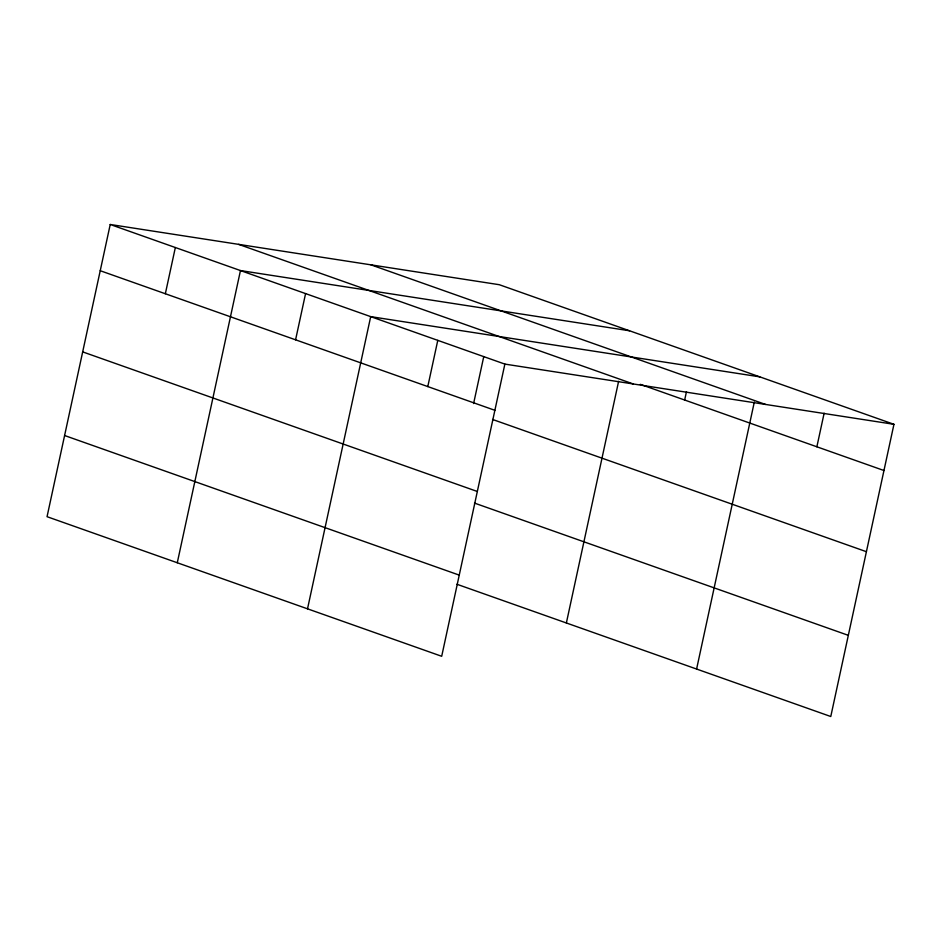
<?xml version="1.0" encoding="UTF-8"?>
<svg xmlns="http://www.w3.org/2000/svg" width="941" height="941" viewBox="0 0 941 941"><rect width="100%" height="100%" fill="white"/><g stroke="black" fill="none" stroke-linecap="round" stroke-linejoin="round"><path stroke-width="1.41" d="M110.226 224.487L47.05 516.691L441.694 656.289L504.87 364.096L110.226 224.487L499.306 284.711L893.95 424.309L830.774 716.513L456.914 584.255M165.345 293.745L175.344 247.53M177.284 562.753L240.461 270.561L629.541 330.773M295.58 339.807L305.578 293.592M307.519 608.827L370.695 316.635L759.775 376.847M427.79 386.575L437.777 340.36M473.605 403.548L483.768 356.557M566.364 622.977L618.625 381.27M684.66 400.031L686.483 391.621M696.599 669.039L754.317 402.054M816.87 446.799L824.14 413.181M504.87 364.096L893.95 424.309M370.907 264.833L765.551 404.442M640.327 384.34L883.964 470.524M238.626 244.366L633.269 383.963M100.228 270.714L494.884 410.311M492.543 419.451L866.402 551.697M82.679 351.887L477.322 491.484M474.464 503.082L848.323 635.34M64.6 435.518L459.243 575.116"/></g></svg>
